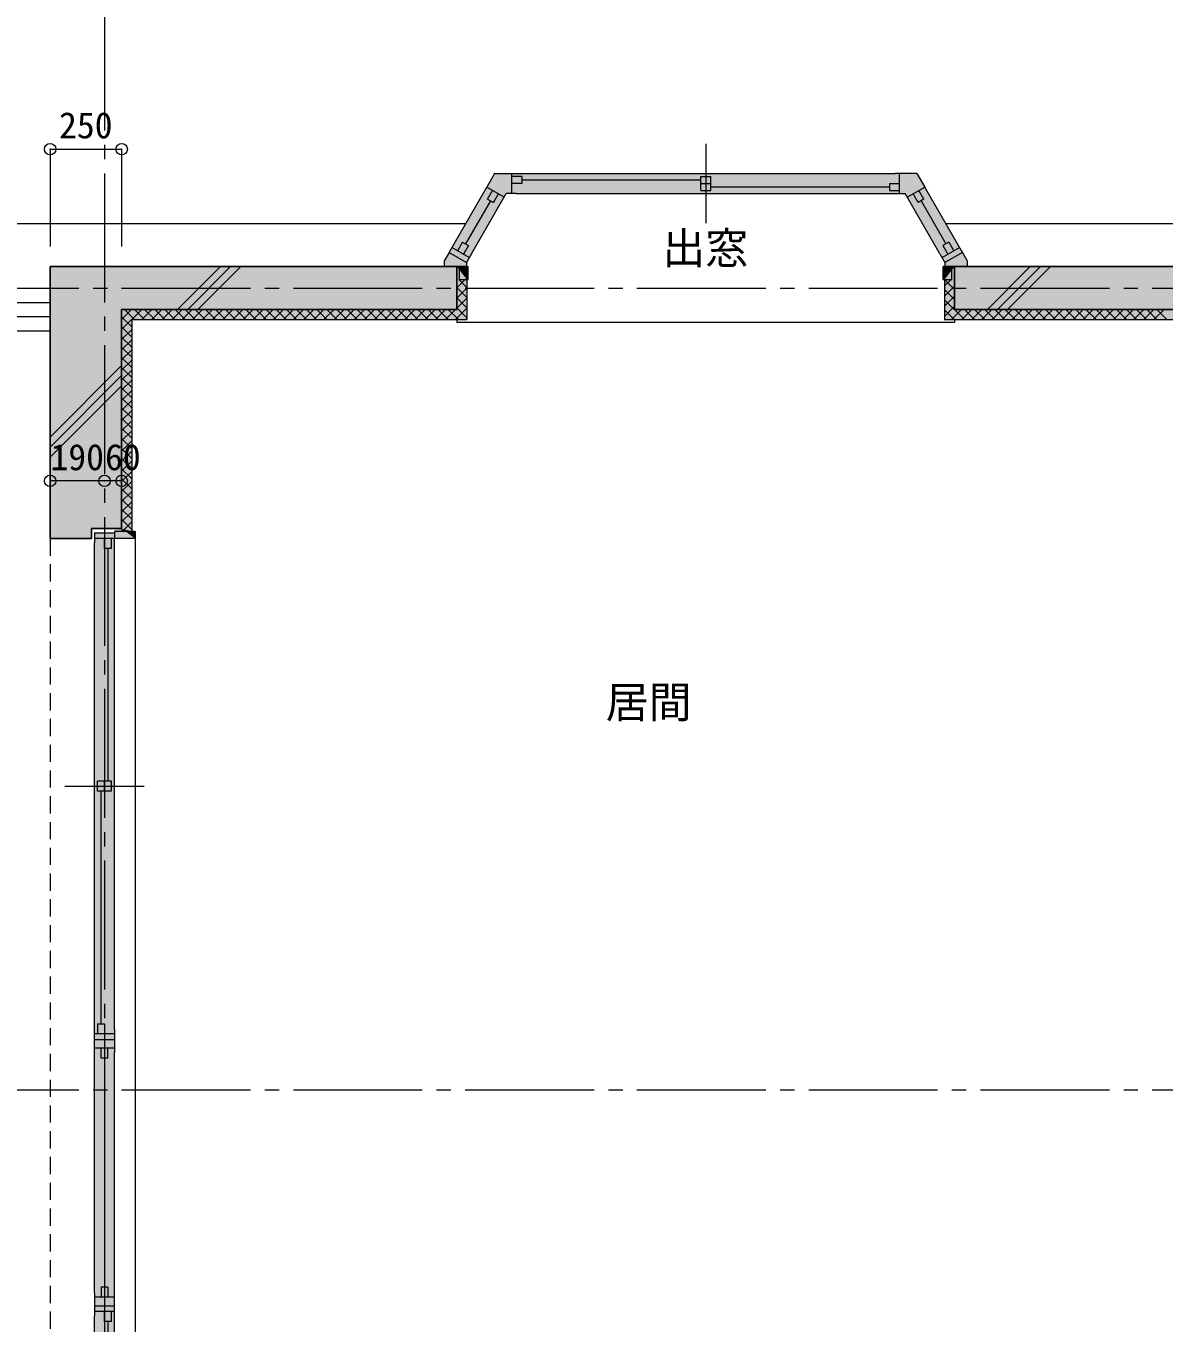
# Model space of a CAD drawing. Units: millimetres at full size, sheet at 1:50. Extents: x -9674 to 9699, y -6794 to 6791.
# Drawn here: x -6862 to -2886, y -27 to 4503 of the extents above; entities that cross this region are included whole.
import ezdxf
from ezdxf.enums import TextEntityAlignment as Align

# ---------------------------------------------------------------- set-up
doc = ezdxf.new("R2010")
doc.units = ezdxf.units.MM
doc.header["$LTSCALE"] = 50
doc.header["$PDMODE"] = 32
doc.header["$PDSIZE"] = 40
doc.linetypes.add('CHAIN2', pattern=[12, 9, -1, 1, -1])
doc.linetypes.add('DASHED1', pattern=[1.8, 1.2, -0.6])
for name, color, linetype, lineweight in [('1-0_芯', 7, 'CHAIN2', 9), ('1-1_躯体', 2, 'Continuous', 25), ('1-3_建具', 3, 'Continuous', 18), ('1-6_ﾊﾞﾙｺﾆｰ・階段', 4, 'Continuous', 9), ('1-8_ハッチ', 4, 'Continuous', 9), ('1-A_文字', 7, 'Continuous', 9), ('1-B_寸法', 7, 'Continuous', 9), ('1-C_梁', 7, 'DASHED1', 9)]:
    doc.layers.add(name, color=color, linetype=linetype, lineweight=lineweight)
for name, color, linetype in [('4-0', 1, 'Continuous'), ('4-1', 2, 'Continuous'), ('4-F', 4, 'Continuous')]:
    doc.layers.add(name, color=color, linetype=linetype)
doc.styles.add('ＭＳ ゴシック', font='')
doc.styles.get('ＭＳ ゴシック').set_extended_font_data('MS Gothic')

msp = doc.modelspace()

# ---------------------------------------------------------------- linework, layer by layer
at = {"layer": '1-0_芯'}
for p, q in [((-6587.5, 4587.68), (-6587.5, -3842.32)), ((-8327.5, 3587.68), (8282.5, 3587.68)), ((-8327.5, 787.68), (2912.5, 787.68))]:
    msp.add_line(p, q, dxfattribs=at)
at = {"layer": '1-1_躯体'}
for p, q in [((-6777.5, 3662.68), (-6777.5, 2712.68)), ((-3618, 3662.68), (-1352.5, 3662.68)), ((-6527.5, 3512.68), (-6527.5, 2747.68)), ((-6527.5, 3512.68), (-5357, 3512.68)), ((-6527.5, 2747.68), (-6632.5, 2747.68)), ((-6632.5, 2747.68), (-6632.5, 2712.68)), ((-6777.5, 2712.68), (-6632.5, 2712.68))]:
    msp.add_line(p, q, dxfattribs=at)
for points in [[(-6777.5, 3662.68), (-5357, 3662.68), (-5357, 3512.68)], [(-3618, 3662.68), (-3618, 3512.68), (-1387.5, 3512.68)]]:
    msp.add_lwpolyline(points, dxfattribs=at)
at = {"layer": '1-3_建具', "color": 7, "lineweight": 9}
for p, q in [((-4487.5, 4091.16), (-4487.5, 3814.21)), ((-5224.71, 3987.68), (-5252.42, 3939.69)), ((-5224.71, 3987.68), (-5149.3, 3987.68)), ((-5164.3, 3917.68), (-5164.3, 3987.68)), ((-5149.3, 3987.68), (-3825.7, 3987.68)), ((-3750.29, 3987.68), (-3825.7, 3987.68)), ((-3810.7, 3917.68), (-3810.7, 3987.68)), ((-3750.29, 3987.68), (-3722.58, 3939.69)), ((-5366.48, 3742.14), (-5252.42, 3939.69)), ((-5305.86, 3707.14), (-5184.3, 3917.68)), ((-5191.8, 3904.69), (-5252.42, 3939.69)), ((-5149.3, 3917.68), (-5184.3, 3917.68)), ((-5149.3, 3917.68), (-3825.7, 3917.68)), ((-3825.7, 3917.68), (-3790.7, 3917.68)), ((-3669.14, 3707.14), (-3790.7, 3917.68)), ((-3783.2, 3904.69), (-3722.58, 3939.69)), ((-3608.52, 3742.14), (-3722.58, 3939.69)), ((-5383.98, 3711.83), (-5366.48, 3742.14)), ((-5313.36, 3694.15), (-5373.98, 3729.15)), ((-3661.64, 3694.15), (-3601.02, 3729.15)), ((-3591.02, 3711.83), (-3608.52, 3742.14)), ((-5305.86, 3707.14), (-5323.36, 3676.83)), ((-3669.14, 3707.14), (-3651.64, 3676.83)), ((-3591.02, 3711.83), (-3651.64, 3676.83)), ((-3651.64, 3676.83), (-3651.64, 3662.68)), ((-5337.5, 3662.68), (-5322.5, 3662.68)), ((-3637.5, 3662.68), (-3652.5, 3662.68)), ((-3573.86, 3662.68), (-3651.64, 3662.68)), ((-5357, 3477.68), (-5357, 3467.68)), ((-3618, 3467.68), (-5357, 3467.68)), ((-3618, 3477.68), (-3618, 3467.68)), ((-6622.5, 2732.68), (-6622.5, 2697.68)), ((-6622.5, 2732.68), (-6552.5, 2732.68)), ((-6552.5, 2712.68), (-6622.5, 2712.68)), ((-6622.5, 997.68), (-6622.5, 2697.68)), ((-6552.5, 2697.68), (-6552.5, 2712.68)), ((-6552.5, 997.68), (-6552.5, 2697.68)), ((-6480.5, 2712.68), (-6480.5, -1717.32)), ((-6725.98, 1847.68), (-6449.02, 1847.68)), ((-6622.5, 917.68), (-6622.5, 997.68)), ((-6552.5, 997.68), (-6552.5, 917.68)), ((-6552.5, 982.68), (-6622.5, 982.68)), ((-6622.5, 962.68), (-6552.5, 962.68)), ((-6552.5, 932.68), (-6622.5, 932.68)), ((-6622.5, 77.68), (-6622.5, 917.68)), ((-6552.5, 77.68), (-6552.5, 917.68)), ((-6622.5, 77.68), (-6622.5, -2.32)), ((-6552.5, 62.68), (-6622.5, 62.68)), ((-6552.5, -2.32), (-6552.5, 77.68)), ((-6622.5, 32.68), (-6552.5, 32.68)), ((-6552.5, 12.68), (-6622.5, 12.68)), ((-6622.5, -1702.32), (-6622.5, -2.32)), ((-6552.5, -1702.32), (-6552.5, -2.32))]:
    msp.add_line(p, q, dxfattribs=at)
at = {"layer": '1-3_建具'}
for p, q in [((-5129.3, 3976.68), (-5164.3, 3976.68)), ((-5129.3, 3952.68), (-5164.3, 3952.68)), ((-5129.3, 3976.68), (-5129.3, 3952.68)), ((-4505, 3964.68), (-5129.3, 3964.68)), ((-4505, 3928.68), (-4505, 3976.68)), ((-4505, 3976.68), (-4470, 3976.68)), ((-4505, 3952.68), (-4470, 3952.68)), ((-3845.7, 3952.68), (-3845.7, 3928.68)), ((-3845.7, 3952.68), (-3810.7, 3952.68)), ((-5250, 3897.88), (-5232.5, 3928.19)), ((-4470, 3940.68), (-3845.7, 3940.68)), ((-3845.7, 3928.68), (-3810.7, 3928.68)), ((-3725, 3897.88), (-3742.5, 3928.19)), ((-5239.61, 3891.88), (-5326.17, 3741.96)), ((-3735.39, 3891.88), (-3648.83, 3741.96)), ((-5336.56, 3747.96), (-5354.06, 3717.65)), ((-5336.56, 3747.96), (-5315.78, 3735.96)), ((-5315.78, 3735.96), (-5333.28, 3705.65)), ((-3638.44, 3747.96), (-3659.22, 3735.96)), ((-3659.22, 3735.96), (-3641.72, 3705.65)), ((-3638.44, 3747.96), (-3620.94, 3717.65)), ((-5347.5, 3662.68), (-5317.5, 3662.68)), ((-5347.5, 3617.68), (-5347.5, 3662.68)), ((-3657.5, 3617.68), (-3657.5, 3662.68)), ((-3657.5, 3617.68), (-3627.5, 3617.68)), ((-6552.5, 2737.68), (-6552.5, 2712.68)), ((-6480.5, 2737.68), (-6552.5, 2737.68)), ((-6587.5, 2677.68), (-6587.5, 2712.68)), ((-6563.5, 2677.68), (-6587.5, 2677.68)), ((-6575.5, 2677.68), (-6575.5, 1865.18)), ((-6563.5, 2677.68), (-6563.5, 2712.68)), ((-6611.5, 1830.18), (-6611.5, 1865.18)), ((-6587.5, 1830.18), (-6587.5, 1865.18)), ((-6563.5, 1830.18), (-6611.5, 1830.18)), ((-6599.5, 1017.68), (-6599.5, 1830.18)), ((-6611.5, 1017.68), (-6587.5, 1017.68)), ((-6611.5, 1017.68), (-6611.5, 982.68)), ((-6587.5, 1017.68), (-6587.5, 982.68)), ((-6599.5, 897.68), (-6599.5, 932.68)), ((-6575.5, 897.68), (-6575.5, 932.68)), ((-6575.5, 897.68), (-6599.5, 897.68)), ((-6587.5, 897.68), (-6587.5, 97.68)), ((-6575.5, 97.68), (-6599.5, 97.68)), ((-6599.5, 97.68), (-6599.5, 62.68)), ((-6575.5, 97.68), (-6575.5, 62.68)), ((-6587.5, -22.32), (-6587.5, 12.68)), ((-6563.5, -22.32), (-6563.5, 12.68)), ((-6563.5, -22.32), (-6587.5, -22.32)), ((-6575.5, -22.32), (-6575.5, -834.82))]:
    msp.add_line(p, q, dxfattribs=at)
for points in [[(-4505, 3928.68), (-4470, 3928.68), (-4470, 3976.68)], [(-5250, 3897.88), (-5229.22, 3885.88), (-5211.72, 3916.19)], [(-3725, 3897.88), (-3745.78, 3885.88), (-3763.28, 3916.19)], [(-5347.5, 3617.68), (-5317.5, 3617.68), (-5317.5, 3662.68)], [(-3627.5, 3617.68), (-3627.5, 3662.68), (-3657.5, 3662.68)], [(-6480.5, 2737.68), (-6480.5, 2712.68), (-6552.5, 2712.68)], [(-6563.5, 1830.18), (-6563.5, 1865.18), (-6611.5, 1865.18)]]:
    msp.add_lwpolyline(points, dxfattribs=at)
at = {"layer": '1-3_建具', "color": 7, "lineweight": 9}
for points in [[(-5383.98, 3711.83), (-5401.14, 3682.1), (-5401.14, 3662.68)], [(-5383.98, 3711.83), (-5323.36, 3676.83), (-5323.36, 3662.68), (-5401.14, 3662.68)], [(-3591.02, 3711.83), (-3573.86, 3682.1), (-3573.86, 3662.68)]]:
    msp.add_lwpolyline(points, dxfattribs=at)
at = {"layer": '1-6_ﾊﾞﾙｺﾆｰ・階段', "color": 7}
for p, q in [((-7822.5, 3812.68), (-5325.75, 3812.68)), ((-3649.25, 3812.68), (-1437.5, 3812.68)), ((-8027.5, 3537.68), (-6777.5, 3537.68)), ((-7927.5, 3437.68), (-6777.5, 3437.68))]:
    msp.add_line(p, q, dxfattribs=at)
for points in [[(-8077.5, -3214.95), (-8077.5, 3587.68), (-6777.5, 3587.68)], [(-7977.5, -3214.95), (-7977.5, 3487.68), (-6777.5, 3487.68)]]:
    msp.add_lwpolyline(points, dxfattribs=at)
at = {"layer": '1-8_ハッチ'}
for p, q in [((-6332.17, 3512.68), (-6182.17, 3662.68)), ((-6296.81, 3512.68), (-6146.81, 3662.68)), ((-6261.46, 3512.68), (-6111.46, 3662.68)), ((-3503.74, 3512.68), (-3353.74, 3662.68)), ((-3468.38, 3512.68), (-3318.38, 3662.68)), ((-3433.03, 3512.68), (-3283.03, 3662.68)), ((-5357, 3587.9), (-5327.22, 3617.68)), ((-5357, 3589.23), (-5322, 3554.23)), ((-5357, 3552.55), (-5322, 3587.55)), ((-5350.1, 3617.68), (-5322, 3589.59)), ((-5322, 3617.68), (-5322, 3477.68)), ((-3653, 3617.68), (-3653, 3477.68)), ((-3653, 3594.84), (-3630.16, 3617.68)), ((-3653, 3617.64), (-3618, 3582.64)), ((-3653, 3559.49), (-3618, 3594.49)), ((-3653, 3582.29), (-3618, 3547.29)), ((-5357, 3553.88), (-5322, 3518.88)), ((-5357, 3517.19), (-5322, 3552.19)), ((-3653, 3524.13), (-3618, 3559.13)), ((-3653, 3546.93), (-3583.75, 3477.68)), ((-6527.5, 3442.71), (-6457.52, 3512.68)), ((-6527.5, 3478.06), (-6492.88, 3512.68)), ((-6517.89, 3512.68), (-6482.89, 3477.68)), ((-6482.53, 3512.68), (-6447.53, 3477.68)), ((-6457.17, 3477.68), (-6422.17, 3512.68)), ((-6447.18, 3512.68), (-6412.18, 3477.68)), ((-6421.81, 3477.68), (-6386.81, 3512.68)), ((-6411.82, 3512.68), (-6376.82, 3477.68)), ((-6386.46, 3477.68), (-6351.46, 3512.68)), ((-6376.47, 3512.68), (-6341.47, 3477.68)), ((-6351.1, 3477.68), (-6316.1, 3512.68)), ((-6341.11, 3512.68), (-6306.11, 3477.68)), ((-6315.74, 3477.68), (-6280.74, 3512.68)), ((-6305.76, 3512.68), (-6270.76, 3477.68)), ((-6280.39, 3477.68), (-6245.39, 3512.68)), ((-6270.4, 3512.68), (-6235.4, 3477.68)), ((-6245.03, 3477.68), (-6210.03, 3512.68)), ((-6235.05, 3512.68), (-6200.05, 3477.68)), ((-6209.68, 3477.68), (-6174.68, 3512.68)), ((-6199.69, 3512.68), (-6164.69, 3477.68)), ((-6174.32, 3477.68), (-6139.32, 3512.68)), ((-6164.33, 3512.68), (-6129.33, 3477.68)), ((-6138.97, 3477.68), (-6103.97, 3512.68)), ((-6128.98, 3512.68), (-6093.98, 3477.68)), ((-6103.61, 3477.68), (-6068.61, 3512.68)), ((-6093.62, 3512.68), (-6058.62, 3477.68)), ((-6068.26, 3477.68), (-6033.26, 3512.68)), ((-6058.27, 3512.68), (-6023.27, 3477.68)), ((-6032.9, 3477.68), (-5997.9, 3512.68)), ((-6022.91, 3512.68), (-5987.91, 3477.68)), ((-5997.55, 3477.68), (-5962.55, 3512.68)), ((-5987.56, 3512.68), (-5952.56, 3477.68)), ((-5962.19, 3477.68), (-5927.19, 3512.68)), ((-5952.2, 3512.68), (-5917.2, 3477.68)), ((-5926.84, 3477.68), (-5891.84, 3512.68)), ((-5916.85, 3512.68), (-5881.85, 3477.68)), ((-5891.48, 3477.68), (-5856.48, 3512.68)), ((-5881.49, 3512.68), (-5846.49, 3477.68)), ((-5856.13, 3477.68), (-5821.13, 3512.68)), ((-5846.14, 3512.68), (-5811.14, 3477.68)), ((-5820.77, 3477.68), (-5785.77, 3512.68)), ((-5810.78, 3512.68), (-5775.78, 3477.68)), ((-5785.41, 3477.68), (-5750.41, 3512.68)), ((-5775.43, 3512.68), (-5740.43, 3477.68)), ((-5750.06, 3477.68), (-5715.06, 3512.68)), ((-5740.07, 3512.68), (-5705.07, 3477.68)), ((-5714.7, 3477.68), (-5679.7, 3512.68)), ((-5704.72, 3512.68), (-5669.72, 3477.68)), ((-5679.35, 3477.68), (-5644.35, 3512.68)), ((-5669.36, 3512.68), (-5634.36, 3477.68)), ((-5643.99, 3477.68), (-5608.99, 3512.68)), ((-5634, 3512.68), (-5599, 3477.68)), ((-5608.64, 3477.68), (-5573.64, 3512.68)), ((-5598.65, 3512.68), (-5563.65, 3477.68)), ((-5573.28, 3477.68), (-5538.28, 3512.68)), ((-5563.29, 3512.68), (-5528.29, 3477.68)), ((-5537.93, 3477.68), (-5502.93, 3512.68)), ((-5527.94, 3512.68), (-5492.94, 3477.68)), ((-5502.57, 3477.68), (-5467.57, 3512.68)), ((-5492.58, 3512.68), (-5457.58, 3477.68)), ((-5467.22, 3477.68), (-5432.22, 3512.68)), ((-5457.23, 3512.68), (-5422.23, 3477.68)), ((-5431.86, 3477.68), (-5396.86, 3512.68)), ((-5421.87, 3512.68), (-5386.87, 3477.68)), ((-5396.51, 3477.68), (-5361.51, 3512.68)), ((-5386.52, 3512.68), (-5351.52, 3477.68)), ((-5361.15, 3477.68), (-5322, 3516.83)), ((-5357, 3518.52), (-5322, 3483.52)), ((-3653, 3488.78), (-3618, 3523.78)), ((-3653, 3511.58), (-3619.11, 3477.68)), ((-3628.74, 3477.68), (-3593.74, 3512.68)), ((-3593.38, 3477.68), (-3558.38, 3512.68)), ((-3583.4, 3512.68), (-3548.4, 3477.68)), ((-3558.03, 3477.68), (-3523.03, 3512.68)), ((-3548.04, 3512.68), (-3513.04, 3477.68)), ((-3522.67, 3477.68), (-3487.67, 3512.68)), ((-3512.68, 3512.68), (-3477.68, 3477.68)), ((-3487.32, 3477.68), (-3452.32, 3512.68)), ((-3477.33, 3512.68), (-3442.33, 3477.68)), ((-3451.96, 3477.68), (-3416.96, 3512.68)), ((-3441.97, 3512.68), (-3406.97, 3477.68)), ((-3416.61, 3477.68), (-3381.61, 3512.68)), ((-3406.62, 3512.68), (-3371.62, 3477.68)), ((-3381.25, 3477.68), (-3346.25, 3512.68)), ((-3371.26, 3512.68), (-3336.26, 3477.68)), ((-3345.9, 3477.68), (-3310.9, 3512.68)), ((-3335.91, 3512.68), (-3300.91, 3477.68)), ((-3310.54, 3477.68), (-3275.54, 3512.68)), ((-3300.55, 3512.68), (-3265.55, 3477.68)), ((-3275.19, 3477.68), (-3240.19, 3512.68)), ((-3265.2, 3512.68), (-3230.2, 3477.68)), ((-3239.83, 3477.68), (-3204.83, 3512.68)), ((-3229.84, 3512.68), (-3194.84, 3477.68)), ((-3204.47, 3477.68), (-3169.47, 3512.68)), ((-3194.49, 3512.68), (-3159.49, 3477.68)), ((-3169.12, 3477.68), (-3134.12, 3512.68)), ((-3159.13, 3512.68), (-3124.13, 3477.68)), ((-3133.76, 3477.68), (-3098.76, 3512.68)), ((-3123.78, 3512.68), (-3088.78, 3477.68)), ((-3098.41, 3477.68), (-3063.41, 3512.68)), ((-3088.42, 3512.68), (-3053.42, 3477.68)), ((-3063.05, 3477.68), (-3028.05, 3512.68)), ((-3053.07, 3512.68), (-3018.07, 3477.68)), ((-3027.7, 3477.68), (-2992.7, 3512.68)), ((-3017.71, 3512.68), (-2982.71, 3477.68)), ((-2992.34, 3477.68), (-2957.34, 3512.68)), ((-2982.35, 3512.68), (-2947.35, 3477.68)), ((-2956.99, 3477.68), (-2921.99, 3512.68)), ((-2947, 3512.68), (-2912, 3477.68)), ((-2921.63, 3477.68), (-2886.63, 3512.68)), ((-2911.64, 3512.68), (-2876.64, 3477.68)), ((-6527.5, 3486.94), (-6492.5, 3451.94)), ((-6527.5, 3451.59), (-6492.5, 3416.59)), ((-6492.5, 3477.68), (-6492.5, 2737.68)), ((-6492.5, 3477.68), (-5322, 3477.68)), ((-5325.79, 3477.68), (-5322, 3481.48)), ((-3653, 3477.68), (-1382.5, 3477.68)), ((-6527.5, 3407.35), (-6492.5, 3442.35)), ((-6527.5, 3416.23), (-6492.5, 3381.23)), ((-6527.5, 3371.99), (-6492.5, 3406.99)), ((-6527.5, 3380.87), (-6492.5, 3345.87)), ((-6527.5, 3336.64), (-6492.5, 3371.64)), ((-6777.5, 3067.35), (-6527.5, 3317.35)), ((-6527.5, 3345.52), (-6492.5, 3310.52)), ((-6527.5, 3301.28), (-6492.5, 3336.28)), ((-6527.5, 3310.16), (-6492.5, 3275.16)), ((-6777.5, 3031.99), (-6527.5, 3281.99)), ((-6527.5, 3265.93), (-6492.5, 3300.93)), ((-6527.5, 3274.81), (-6492.5, 3239.81)), ((-6527.5, 3230.57), (-6492.5, 3265.57)), ((-6777.5, 2996.64), (-6527.5, 3246.64)), ((-6527.5, 3239.45), (-6492.5, 3204.45)), ((-6527.5, 3195.22), (-6492.5, 3230.22)), ((-6527.5, 3204.1), (-6492.5, 3169.1)), ((-6527.5, 3159.86), (-6492.5, 3194.86)), ((-6527.5, 3168.74), (-6492.5, 3133.74)), ((-6527.5, 3124.51), (-6492.5, 3159.51)), ((-6527.5, 3133.39), (-6492.5, 3098.39)), ((-6527.5, 3089.15), (-6492.5, 3124.15)), ((-6527.5, 3098.03), (-6492.5, 3063.03)), ((-6527.5, 3053.8), (-6492.5, 3088.8)), ((-6527.5, 3062.68), (-6492.5, 3027.68)), ((-6527.5, 3018.44), (-6492.5, 3053.44)), ((-6527.5, 3027.32), (-6492.5, 2992.32)), ((-6527.5, 2983.09), (-6492.5, 3018.09)), ((-6527.5, 2991.97), (-6492.5, 2956.97)), ((-6527.5, 2947.73), (-6492.5, 2982.73)), ((-6527.5, 2956.61), (-6492.5, 2921.61)), ((-6527.5, 2912.38), (-6492.5, 2947.38)), ((-6527.5, 2921.26), (-6492.5, 2886.26)), ((-6527.5, 2877.02), (-6492.5, 2912.02)), ((-6527.5, 2885.9), (-6492.5, 2850.9)), ((-6527.5, 2841.66), (-6492.5, 2876.66)), ((-6527.5, 2850.54), (-6492.5, 2815.54)), ((-6527.5, 2806.31), (-6492.5, 2841.31)), ((-6527.5, 2815.19), (-6492.5, 2780.19)), ((-6527.5, 2770.95), (-6492.5, 2805.95)), ((-6527.5, 2779.83), (-6492.5, 2744.83)), ((-6525.41, 2737.68), (-6492.5, 2770.6)), ((-6527.5, 2744.48), (-6520.71, 2737.68))]:
    msp.add_line(p, q, dxfattribs=at)
at = {"layer": '1-B_寸法'}
for p, q in [((-6777.5, 4072.88), (-6777.5, 3732.68)), ((-6777.5, 4072.88), (-6527.5, 4072.88)), ((-6527.5, 4072.88), (-6527.5, 3732.68)), ((-6587.5, 2913.9), (-6777.5, 2913.9)), ((-6527.5, 2913.9), (-6587.5, 2913.9))]:
    msp.add_line(p, q, dxfattribs=at)
at = {"layer": '1-B_寸法', "color": 3}
for p in [(-6777.5, 4072.88), (-6527.5, 4072.88), (-6777.5, 2913.9), (-6587.5, 2913.9), (-6527.5, 2913.9)]:
    msp.add_point(p, dxfattribs=at)
at = {"layer": '1-C_梁'}
msp.add_line((-6777.5, 2712.68), (-6777.5, -1717.32), dxfattribs=at)
at = {"layer": '4-0'}
for points in [[(-5357, 3512.68), (-5357, 3662.68), (-6777.5, 3662.68)], [(-6777.5, 3662.68), (-6777.5, 2712.68), (-6632.5, 2712.68)], [(-6777.5, 3662.68), (-6632.5, 2712.68), (-6632.5, 2747.68)], [(-6777.5, 3662.68), (-6632.5, 2747.68), (-6527.5, 2747.68)], [(-6777.5, 3662.68), (-6527.5, 2747.68), (-6527.5, 3512.68)], [(-6777.5, 3662.68), (-6527.5, 3512.68), (-5357, 3512.68)], [(-3618, 3662.68), (-3618, 3512.68), (-1387.5, 3512.68)], [(-3618, 3662.68), (-1387.5, 3512.68), (-1387.5, 3632.68)], [(-3618, 3662.68), (-1387.5, 3632.68), (-1352.5, 3632.68)], [(-3618, 3662.68), (-1352.5, 3632.68), (-1352.5, 3662.68)]]:
    msp.add_solid(points, dxfattribs=at)
at = {"layer": '4-1'}
for points in [[(-5224.71, 3987.68), (-5401.14, 3682.1), (-5401.14, 3662.68)], [(-5224.71, 3987.68), (-5401.14, 3662.68), (-5184.3, 3917.68)], [(-5224.71, 3987.68), (-5184.3, 3917.68), (-3790.7, 3917.68)], [(-3790.7, 3917.68), (-3750.29, 3987.68), (-5224.71, 3987.68)], [(-3790.7, 3917.68), (-3651.64, 3676.83), (-3750.29, 3987.68)], [(-3651.64, 3676.83), (-3573.86, 3682.1), (-3750.29, 3987.68)], [(-5401.14, 3662.68), (-5323.36, 3676.83), (-5184.3, 3917.68)], [(-5401.14, 3662.68), (-5323.36, 3662.68), (-5323.36, 3676.83)], [(-3651.64, 3676.83), (-3573.86, 3662.68), (-3573.86, 3682.1)], [(-3651.64, 3676.83), (-3651.64, 3662.68), (-3573.86, 3662.68)], [(-6622.5, 2732.68), (-6552.5, 2732.68), (-6622.5, -1737.32), (-6552.5, -1737.32)]]:
    msp.add_solid(points, dxfattribs=at)
at = {"layer": '4-F'}
for points in [[(-5317.5, 3617.68), (-5317.5, 3662.68), (-5357, 3662.68)], [(-5322, 3617.68), (-5317.5, 3617.68), (-5357, 3662.68)], [(-5322, 3617.68), (-5357, 3662.68), (-5357, 3512.68)], [(-3618, 3662.68), (-3657.5, 3662.68), (-3657.5, 3617.68)], [(-3618, 3662.68), (-3657.5, 3617.68), (-3653, 3617.68)], [(-3618, 3662.68), (-3653, 3617.68), (-3653, 3477.68)], [(-3653, 3477.68), (-3618, 3512.68), (-3618, 3662.68)], [(-5357, 3512.68), (-5322, 3477.68), (-5322, 3617.68)], [(-6527.5, 2747.68), (-6492.5, 2737.68), (-6527.5, 3512.68), (-6492.5, 3477.68)], [(-6527.5, 3512.68), (-6492.5, 3477.68), (-5322, 3477.68)], [(-5357, 3512.68), (-6527.5, 3512.68), (-5322, 3477.68)], [(-3653, 3477.68), (-1382.5, 3477.68), (-3618, 3512.68)], [(-1382.5, 3477.68), (-1387.5, 3512.68), (-3618, 3512.68)], [(-6527.5, 2747.68), (-6552.5, 2747.53), (-6480.5, 2712.68)], [(-6552.5, 2747.53), (-6552.5, 2712.68), (-6480.5, 2712.68)], [(-6527.5, 2747.68), (-6480.5, 2712.68), (-6492.5, 2737.68)], [(-6480.5, 2712.68), (-6480.5, 2737.68), (-6492.5, 2737.68)]]:
    msp.add_solid(points, dxfattribs=at)

# ---------------------------------------------------------------- texts
at = {"layer": '1-A_文字', "style": 'ＭＳ ゴシック'}
for s, p in [('出窓', (-4639.03, 3638.93)), ('居間', (-4836.59, 2053.18))]:
    msp.add_text(s, height=110, dxfattribs=at).set_placement(p, align=Align.BOTTOM_LEFT)
at = {"layer": '1-B_寸法', "style": 'ＭＳ ゴシック'}
for s, p in [('250', (-6746.25, 4082.88)), ('190', (-6776.25, 2923.9)), ('60', (-6585.58, 2923.9))]:
    msp.add_text(s, height=91.64, dxfattribs=at).set_placement(p, align=Align.BOTTOM_LEFT)

doc.saveas('drawing.dxf')
